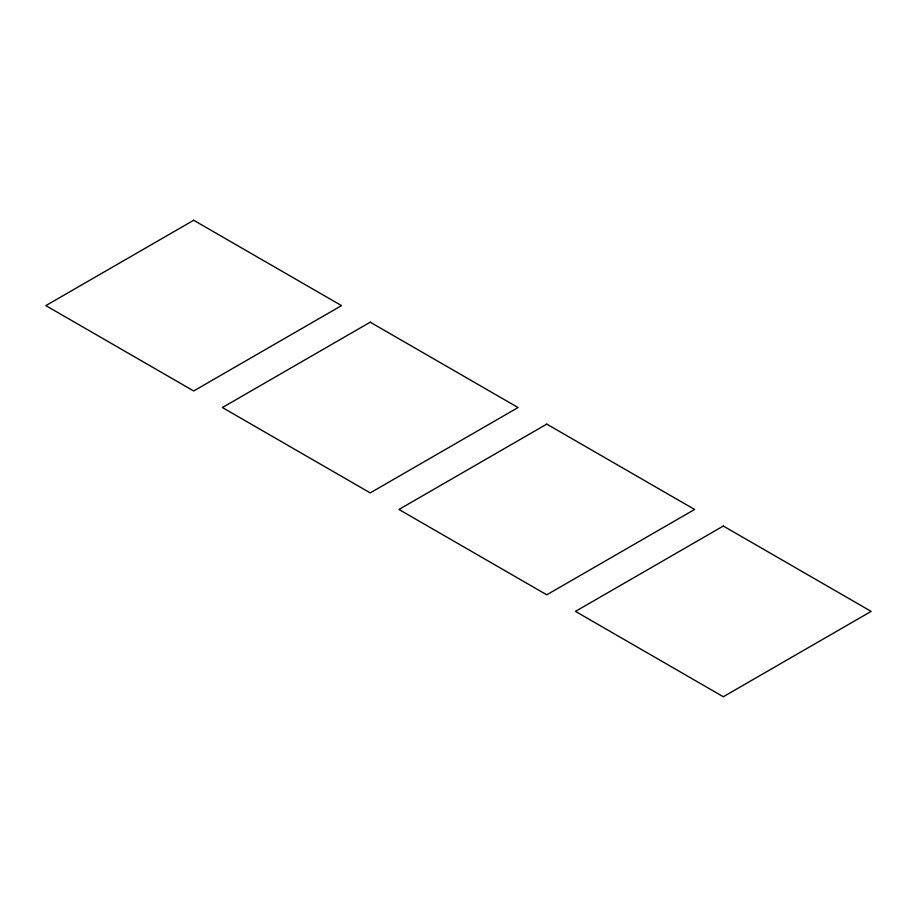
<?xml version="1.0" encoding="UTF-8"?>
<svg xmlns="http://www.w3.org/2000/svg" width="917" height="917" viewBox="0 0 917 917"><rect width="100%" height="100%" fill="white"/><g stroke="black" fill="none" stroke-linecap="round" stroke-linejoin="round"><path stroke-width="1.38" d="M193.682 220.263L45.85 305.613L193.682 390.963L341.525 305.613L193.682 220.263M370.227 322.188L222.395 407.538L370.227 492.887L518.059 407.538L370.227 322.188M546.773 424.113L398.941 509.462L546.773 594.812L694.605 509.462L546.773 424.113M723.318 526.037L575.475 611.387L723.318 696.737L871.15 611.387L723.318 526.037"/></g></svg>
